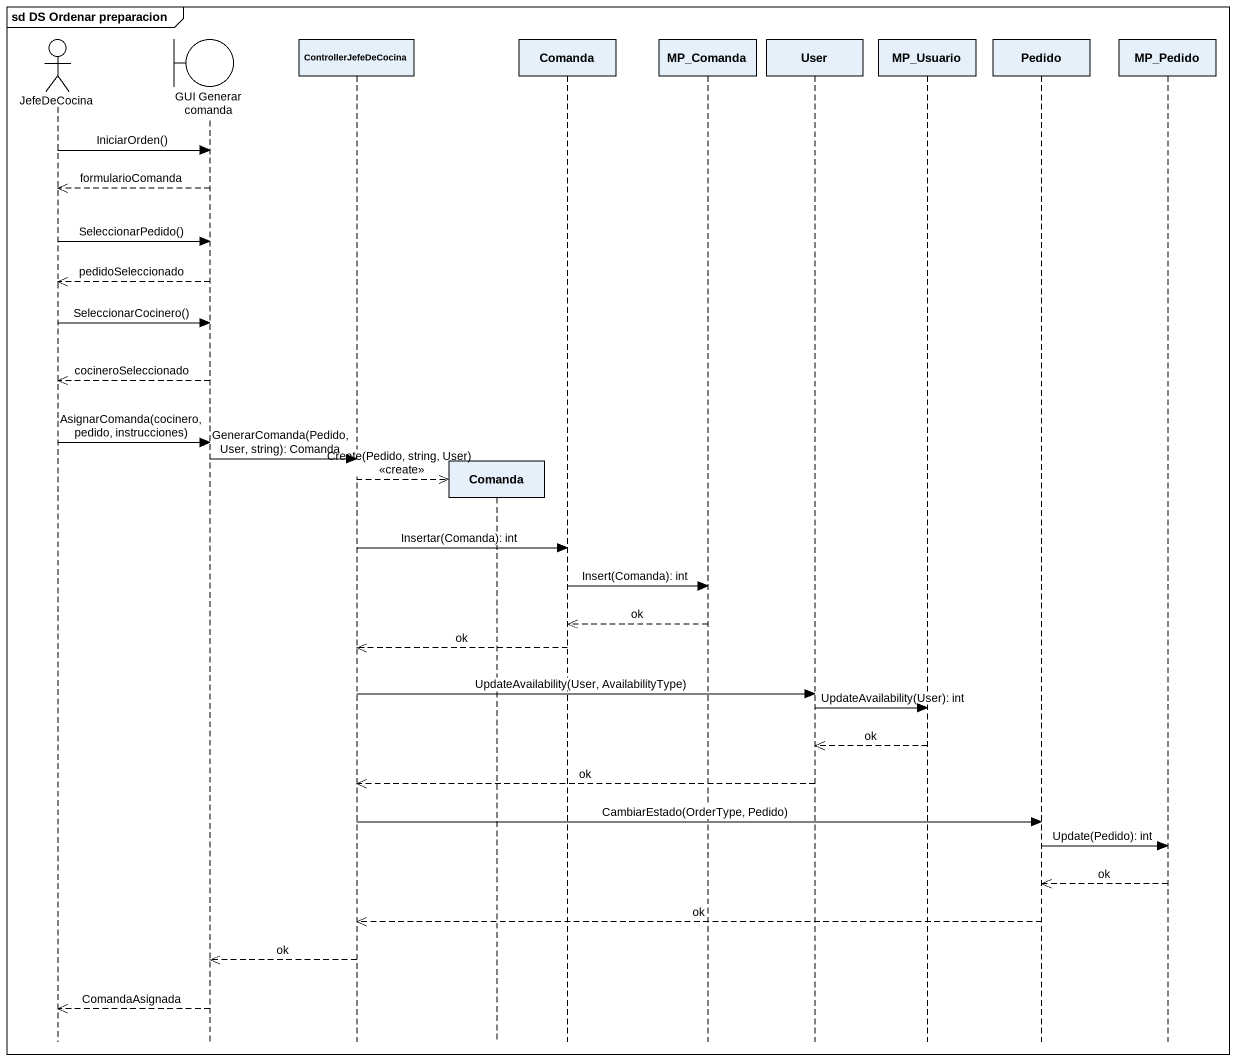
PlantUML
@startuml
mainframe sd DS Ordenar preparacion
hide footbox
actor JefeDeCocina
boundary "GUI Generar comanda" as GUI_Generar_comanda
participant ControllerJefeDeCocina
participant Comanda
participant "Comanda" as Comanda_2
participant MP_Comanda
participant User
participant MP_Usuario
participant Pedido
participant MP_Pedido

JefeDeCocina -> GUI_Generar_comanda : IniciarOrden()
GUI_Generar_comanda -->> JefeDeCocina : formularioComanda
JefeDeCocina -> GUI_Generar_comanda : SeleccionarPedido()
GUI_Generar_comanda -->> JefeDeCocina : pedidoSeleccionado
JefeDeCocina -> GUI_Generar_comanda : SeleccionarCocinero()
GUI_Generar_comanda -->> JefeDeCocina : cocineroSeleccionado
JefeDeCocina -> GUI_Generar_comanda : AsignarComanda(cocinero, pedido, instrucciones)
GUI_Generar_comanda -> ControllerJefeDeCocina : GenerarComanda(Pedido, User, string): Comanda
ControllerJefeDeCocina -->> Comanda ** : Create(Pedido, string, User) <<create>>
ControllerJefeDeCocina -> Comanda_2 : Insertar(Comanda): int
Comanda_2 -> MP_Comanda : Insert(Comanda): int
MP_Comanda -->> Comanda_2 : ok
Comanda_2 -->> ControllerJefeDeCocina : ok
ControllerJefeDeCocina -> User : UpdateAvailability(User, AvailabilityType)
User -> MP_Usuario : UpdateAvailability(User): int
MP_Usuario -->> User : ok
User -->> ControllerJefeDeCocina : ok
ControllerJefeDeCocina -> Pedido : CambiarEstado(OrderType, Pedido)
Pedido -> MP_Pedido : Update(Pedido): int
MP_Pedido -->> Pedido : ok
Pedido -->> ControllerJefeDeCocina : ok
ControllerJefeDeCocina -->> GUI_Generar_comanda : ok
GUI_Generar_comanda -->> JefeDeCocina : ComandaAsignada
@enduml
